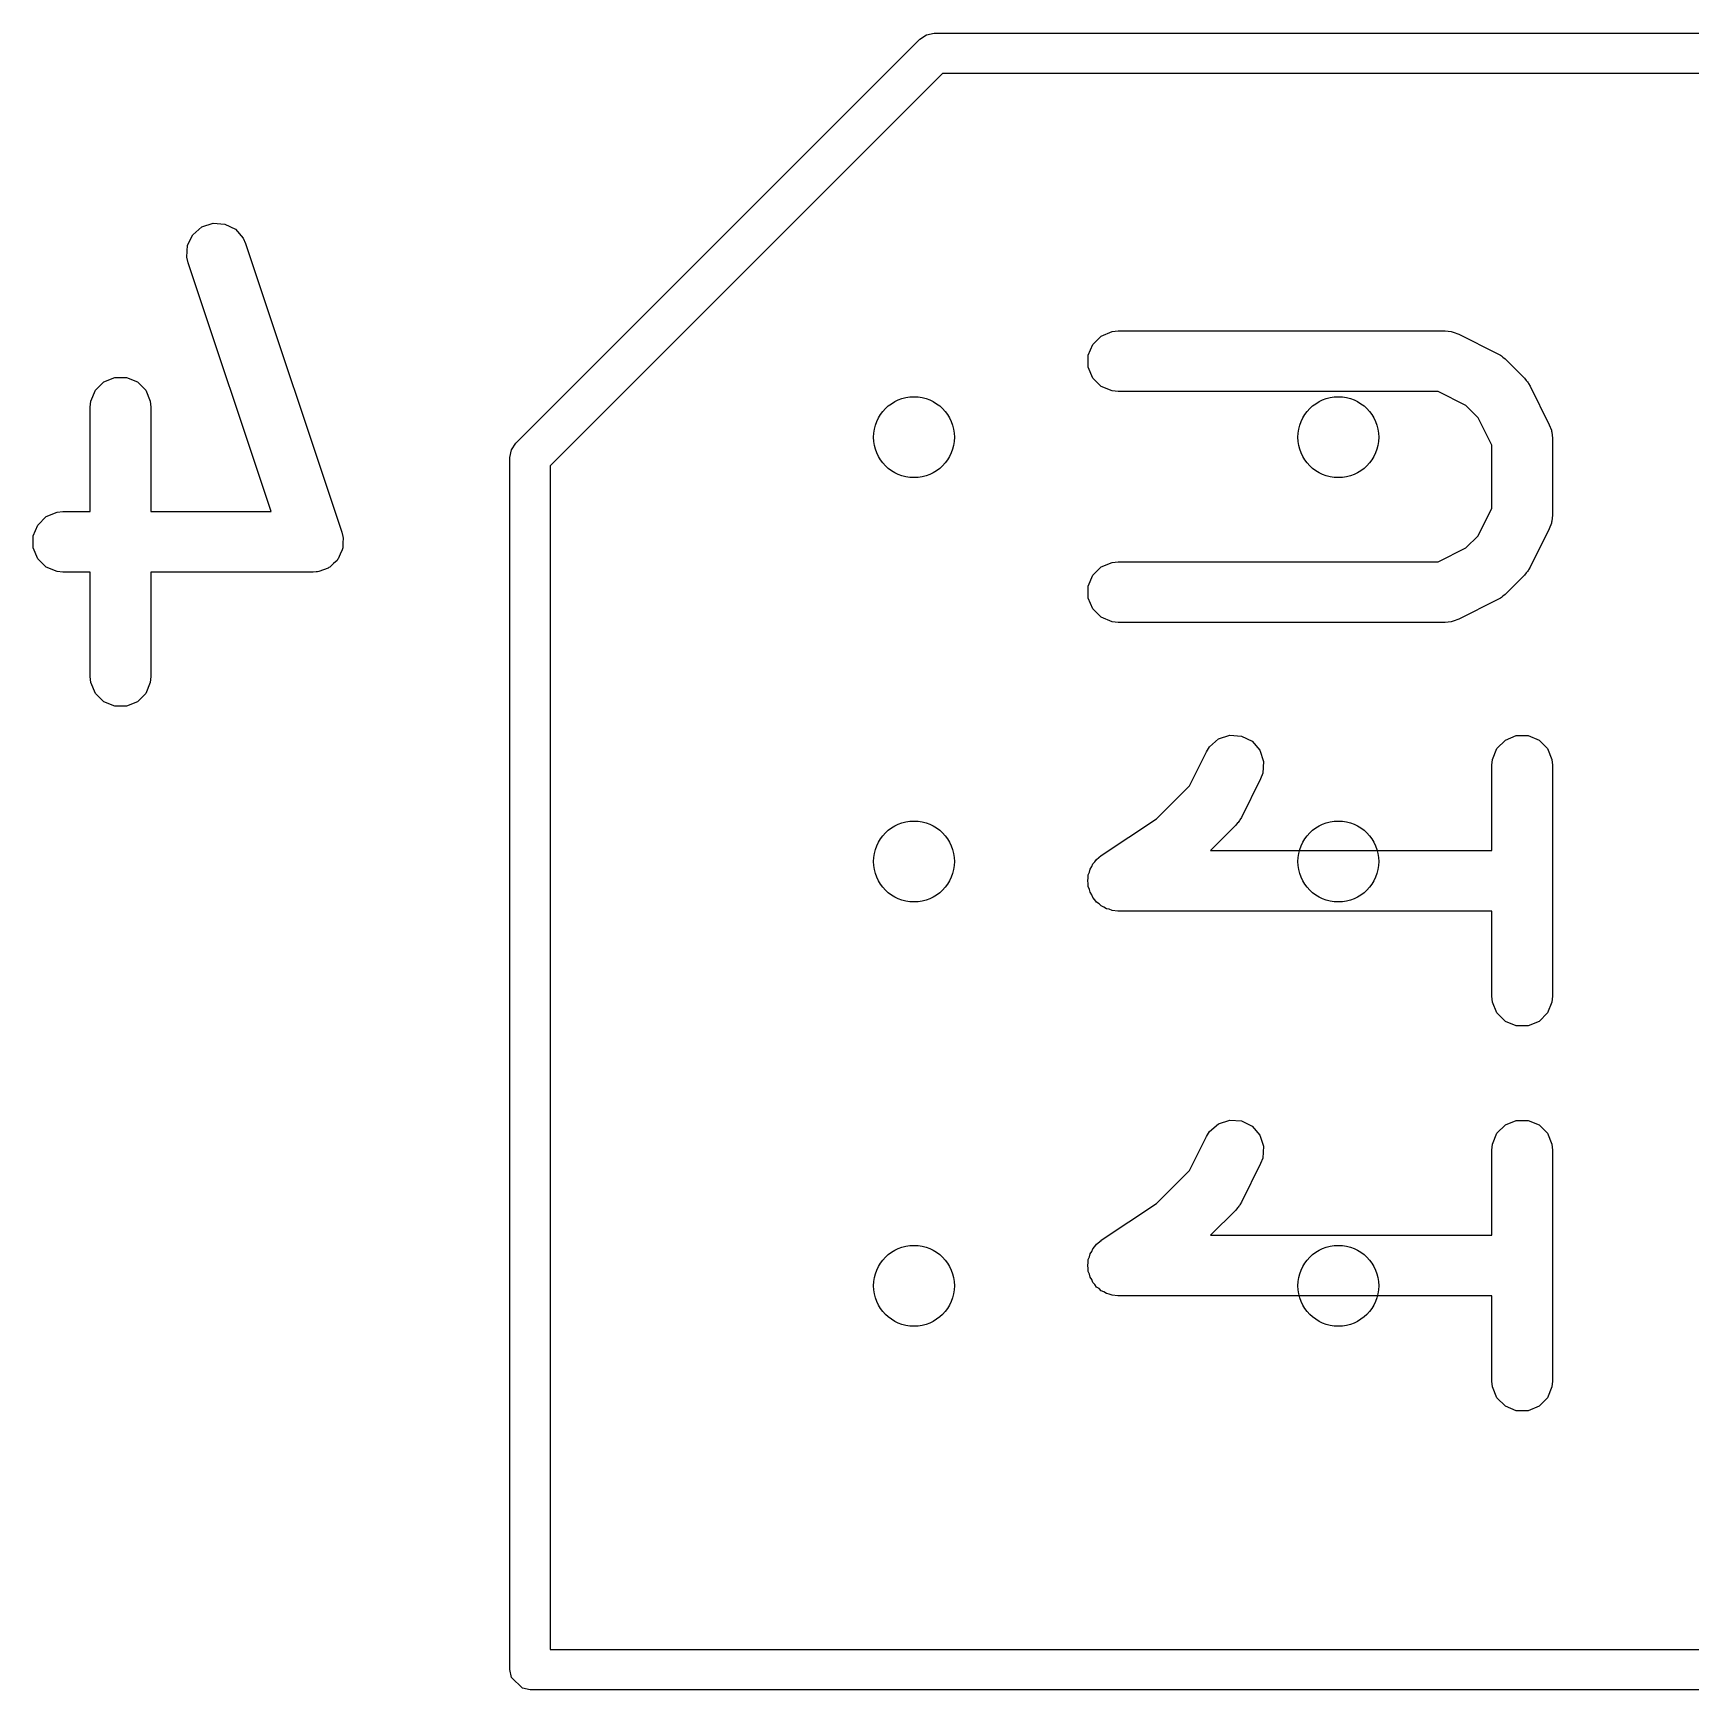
# Model space of a CAD drawing. Header units: inches. Extents: x -2.1 to 1.75, y 0.25 to 2.74.
# Drawn here: x -1.0879 to -0.9265, y 2.1206 to 2.282 of the extents above; entities that cross this region are included whole.
import ezdxf

# ---------------------------------------------------------------- set-up
doc = ezdxf.new("R2010")
doc.units = ezdxf.units.IN
doc.header["$MEASUREMENT"] = 0
doc.layers.add('BLACK', color=250, linetype='CONTINUOUS')

msp = doc.modelspace()

# ---------------------------------------------------------------- linework, layer by layer
at = {"layer": 'BLACK', "linetype": 'CONTINUOUS'}
for p, q in [((-1.00155, 2.28141), (-1.00091, 2.28184)), ((-1.00091, 2.28184), (-1.00016, 2.28199)), ((-1.00016, 2.28199), (-0.88205, 2.28199)), ((-1.04092, 2.24204), (-1.00155, 2.28141)), ((-0.99934, 2.27805), (-1.03756, 2.23983)), ((-0.88402, 2.27805), (-0.99934, 2.27805)), ((-1.07289, 2.26132), (-1.07237, 2.26235)), ((-1.07237, 2.26235), (-1.0715, 2.26311)), ((-1.0715, 2.26311), (-1.07041, 2.26347)), ((-1.07041, 2.26347), (-1.06926, 2.26339)), ((-1.06926, 2.26339), (-1.06823, 2.26288)), ((-1.06823, 2.26288), (-1.06747, 2.26201)), ((-1.07297, 2.26017), (-1.07289, 2.26132)), ((-1.06747, 2.26201), (-1.06724, 2.26148)), ((-1.06724, 2.26148), (-1.05786, 2.23336)), ((-1.07284, 2.25961), (-1.07297, 2.26017)), ((-1.06476, 2.23537), (-1.07284, 2.25961)), ((-0.98389, 2.25248), (-0.98283, 2.25292)), ((-0.98283, 2.25292), (-0.98225, 2.25298)), ((-0.98225, 2.25298), (-0.95038, 2.25298)), ((-0.95038, 2.25298), (-0.9498, 2.25292)), ((-0.9498, 2.25292), (-0.94971, 2.25288)), ((-0.94971, 2.25288), (-0.9496, 2.25287)), ((-0.9496, 2.25287), (-0.94906, 2.25266)), ((-0.94906, 2.25266), (-0.94531, 2.25079)), ((-0.98515, 2.2506), (-0.98471, 2.25166)), ((-0.98471, 2.25166), (-0.98389, 2.25248)), ((-0.98515, 2.24945), (-0.98515, 2.2506)), ((-0.98471, 2.24838), (-0.98515, 2.24945)), ((-0.94531, 2.25079), (-0.94506, 2.25063)), ((-0.94506, 2.25063), (-0.94499, 2.2506)), ((-0.94499, 2.2506), (-0.94491, 2.25054)), ((-0.94491, 2.25054), (-0.94482, 2.25048)), ((-0.94482, 2.25048), (-0.94477, 2.25042)), ((-0.94477, 2.25042), (-0.94454, 2.25024)), ((-0.94454, 2.25024), (-0.94267, 2.24836)), ((-1.08187, 2.24719), (-1.08105, 2.248)), ((-1.08105, 2.248), (-1.07999, 2.24844)), ((-1.07999, 2.24844), (-1.07884, 2.24844)), ((-1.07884, 2.24844), (-1.07777, 2.248)), ((-1.07777, 2.248), (-1.07696, 2.24719)), ((-0.98389, 2.24757), (-0.98471, 2.24838)), ((-0.94267, 2.24836), (-0.94248, 2.24814)), ((-0.94248, 2.24814), (-0.94242, 2.24808)), ((-0.94242, 2.24808), (-0.94237, 2.248)), ((-0.94237, 2.248), (-0.9423, 2.24791)), ((-0.9423, 2.24791), (-0.94227, 2.24784)), ((-0.94227, 2.24784), (-0.94211, 2.24759)), ((-1.08231, 2.24612), (-1.08187, 2.24719)), ((-1.07696, 2.24719), (-1.07652, 2.24612)), ((-0.98283, 2.24713), (-0.98389, 2.24757)), ((-0.98225, 2.24707), (-0.98283, 2.24713)), ((-0.95108, 2.24707), (-0.98225, 2.24707)), ((-0.94838, 2.24572), (-0.95108, 2.24707)), ((-0.94211, 2.24759), (-0.94024, 2.24384)), ((-1.08237, 2.24555), (-1.08231, 2.24612)), ((-1.08237, 2.23537), (-1.08237, 2.24555)), ((-1.07652, 2.24612), (-1.07646, 2.24555)), ((-1.07646, 2.24555), (-1.07646, 2.23537)), ((-0.94718, 2.24452), (-0.94838, 2.24572)), ((-0.94583, 2.24183), (-0.94718, 2.24452)), ((-0.94024, 2.24384), (-0.94003, 2.2433)), ((-0.94003, 2.2433), (-0.94003, 2.2432)), ((-0.94003, 2.2432), (-0.93999, 2.2431)), ((-0.93999, 2.2431), (-0.93993, 2.24252)), ((-1.0415, 2.24065), (-1.04135, 2.2414)), ((-1.04135, 2.2414), (-1.04092, 2.24204)), ((-0.94583, 2.23572), (-0.94583, 2.24183)), ((-0.93993, 2.24252), (-0.93993, 2.23503)), ((-1.0415, 2.12254), (-1.0415, 2.24065)), ((-1.03756, 2.23983), (-1.03756, 2.12451)), ((-1.08668, 2.23488), (-1.08561, 2.23532)), ((-1.08561, 2.23532), (-1.08504, 2.23537)), ((-1.08504, 2.23537), (-1.08237, 2.23537)), ((-1.07646, 2.23537), (-1.06476, 2.23537)), ((-0.94718, 2.23302), (-0.94583, 2.23572)), ((-0.93993, 2.23503), (-0.93999, 2.23445)), ((-1.08793, 2.233), (-1.08749, 2.23406)), ((-1.08749, 2.23406), (-1.08668, 2.23488)), ((-1.05786, 2.23336), (-1.0578, 2.23307)), ((-0.94024, 2.2337), (-0.94211, 2.22996)), ((-0.94003, 2.23425), (-0.94024, 2.2337)), ((-0.93999, 2.23445), (-0.94003, 2.23435)), ((-0.94003, 2.23435), (-0.94003, 2.23425)), ((-1.08793, 2.23185), (-1.08793, 2.233)), ((-1.08749, 2.23078), (-1.08793, 2.23185)), ((-1.05781, 2.23175), (-1.05782, 2.23164)), ((-1.05777, 2.23185), (-1.05781, 2.23175)), ((-1.0578, 2.23307), (-1.05777, 2.233)), ((-1.05777, 2.233), (-1.05777, 2.23294)), ((-1.05777, 2.23294), (-1.05774, 2.23279)), ((-1.05774, 2.23279), (-1.05777, 2.23232)), ((-1.05777, 2.23232), (-1.05777, 2.23185)), ((-0.95108, 2.23048), (-0.94838, 2.23183)), ((-0.94838, 2.23183), (-0.94718, 2.23302)), ((-1.08668, 2.22997), (-1.08749, 2.23078)), ((-1.05869, 2.2303), (-1.05903, 2.22997)), ((-1.05833, 2.23061), (-1.05869, 2.2303)), ((-1.05829, 2.23071), (-1.05833, 2.23061)), ((-1.05821, 2.23078), (-1.05829, 2.23071)), ((-1.05803, 2.23122), (-1.05821, 2.23078)), ((-1.05782, 2.23164), (-1.05803, 2.23122)), ((-0.98389, 2.22998), (-0.98283, 2.23042)), ((-0.98283, 2.23042), (-0.98225, 2.23048)), ((-0.98225, 2.23048), (-0.95108, 2.23048)), ((-1.08561, 2.22953), (-1.08668, 2.22997)), ((-1.08504, 2.22947), (-1.08561, 2.22953)), ((-1.08237, 2.22947), (-1.08504, 2.22947)), ((-1.08237, 2.2193), (-1.08237, 2.22947)), ((-1.06067, 2.22947), (-1.07646, 2.22947)), ((-1.07646, 2.22947), (-1.07646, 2.2193)), ((-1.06037, 2.2295), (-1.06067, 2.22947)), ((-1.0603, 2.22949), (-1.06037, 2.2295)), ((-1.06024, 2.22951), (-1.0603, 2.22949)), ((-1.06009, 2.22953), (-1.06024, 2.22951)), ((-1.05965, 2.22971), (-1.06009, 2.22953)), ((-1.0592, 2.22986), (-1.05965, 2.22971)), ((-1.05912, 2.22993), (-1.0592, 2.22986)), ((-1.05903, 2.22997), (-1.05912, 2.22993)), ((-0.98515, 2.2281), (-0.98471, 2.22917)), ((-0.98471, 2.22917), (-0.98389, 2.22998)), ((-0.94267, 2.22919), (-0.94454, 2.22731)), ((-0.94248, 2.22941), (-0.94267, 2.22919)), ((-0.94242, 2.22947), (-0.94248, 2.22941)), ((-0.94237, 2.22955), (-0.94242, 2.22947)), ((-0.9423, 2.22964), (-0.94237, 2.22955)), ((-0.94227, 2.22971), (-0.9423, 2.22964)), ((-0.94211, 2.22996), (-0.94227, 2.22971)), ((-0.98515, 2.22695), (-0.98515, 2.2281)), ((-0.98471, 2.22589), (-0.98515, 2.22695)), ((-0.94506, 2.22692), (-0.94531, 2.22676)), ((-0.94499, 2.22695), (-0.94506, 2.22692)), ((-0.94491, 2.22701), (-0.94499, 2.22695)), ((-0.94482, 2.22707), (-0.94491, 2.22701)), ((-0.94477, 2.22713), (-0.94482, 2.22707)), ((-0.94454, 2.22731), (-0.94477, 2.22713)), ((-0.98389, 2.22507), (-0.98471, 2.22589)), ((-0.94531, 2.22676), (-0.94906, 2.22489)), ((-0.98283, 2.22463), (-0.98389, 2.22507)), ((-0.98225, 2.22457), (-0.98283, 2.22463)), ((-0.95038, 2.22457), (-0.98225, 2.22457)), ((-0.9498, 2.22463), (-0.95038, 2.22457)), ((-0.94971, 2.22467), (-0.9498, 2.22463)), ((-0.9496, 2.22468), (-0.94971, 2.22467)), ((-0.94906, 2.22489), (-0.9496, 2.22468)), ((-1.08231, 2.21872), (-1.08237, 2.2193)), ((-1.07646, 2.2193), (-1.07652, 2.21872)), ((-1.08187, 2.21766), (-1.08231, 2.21872)), ((-1.08105, 2.21684), (-1.08187, 2.21766)), ((-1.07696, 2.21766), (-1.07777, 2.21684)), ((-1.07652, 2.21872), (-1.07696, 2.21766)), ((-1.07999, 2.2164), (-1.08105, 2.21684)), ((-1.07884, 2.2164), (-1.07999, 2.2164)), ((-1.07777, 2.21684), (-1.07884, 2.2164)), ((-0.97364, 2.21197), (-0.97334, 2.21246)), ((-0.97334, 2.21246), (-0.97246, 2.21322)), ((-0.97246, 2.21322), (-0.97137, 2.21358)), ((-0.97137, 2.21358), (-0.97022, 2.2135)), ((-0.97022, 2.2135), (-0.96919, 2.21299)), ((-0.96919, 2.21299), (-0.96844, 2.21212)), ((-0.94578, 2.21123), (-0.94534, 2.21229)), ((-0.94534, 2.21229), (-0.94452, 2.21311)), ((-0.94452, 2.21311), (-0.94346, 2.21355)), ((-0.94346, 2.21355), (-0.94231, 2.21355)), ((-0.94231, 2.21355), (-0.94124, 2.21311)), ((-0.94124, 2.21311), (-0.94043, 2.21229)), ((-0.94043, 2.21229), (-0.93999, 2.21123)), ((-0.9753, 2.20865), (-0.97364, 2.21197)), ((-0.96844, 2.21212), (-0.96807, 2.21102)), ((-0.96807, 2.21102), (-0.96815, 2.20987)), ((-0.94583, 2.21065), (-0.94578, 2.21123)), ((-0.93999, 2.21123), (-0.93993, 2.21065)), ((-0.96836, 2.20933), (-0.97024, 2.20558)), ((-0.96815, 2.20987), (-0.96836, 2.20933)), ((-0.94583, 2.20236), (-0.94583, 2.21065)), ((-0.93993, 2.21065), (-0.93993, 2.18816)), ((-0.97851, 2.20545), (-0.9753, 2.20865)), ((-0.98389, 2.20186), (-0.97851, 2.20545)), ((-0.97079, 2.20482), (-0.97325, 2.20236)), ((-0.9706, 2.20504), (-0.97079, 2.20482)), ((-0.97054, 2.20509), (-0.9706, 2.20504)), ((-0.97049, 2.20518), (-0.97054, 2.20509)), ((-0.97042, 2.20526), (-0.97049, 2.20518)), ((-0.97039, 2.20534), (-0.97042, 2.20526)), ((-0.97024, 2.20558), (-0.97039, 2.20534)), ((-0.98482, 2.20078), (-0.98471, 2.20105)), ((-0.98471, 2.20105), (-0.9845, 2.20125)), ((-0.9845, 2.20125), (-0.98434, 2.20149)), ((-0.98434, 2.20149), (-0.98389, 2.20186)), ((-0.98389, 2.20186), (-0.98389, 2.20186)), ((-0.98389, 2.20186), (-0.98389, 2.20186)), ((-0.98389, 2.20186), (-0.98389, 2.20186)), ((-0.97325, 2.20236), (-0.94583, 2.20236)), ((-0.9852, 2.19941), (-0.98515, 2.19969)), ((-0.98515, 2.19912), (-0.9852, 2.19941)), ((-0.98515, 2.19998), (-0.98504, 2.20025)), ((-0.98515, 2.19969), (-0.98515, 2.19998)), ((-0.98504, 2.20025), (-0.98498, 2.20054)), ((-0.98498, 2.20054), (-0.98482, 2.20078)), ((-0.98515, 2.19883), (-0.98515, 2.19912)), ((-0.98504, 2.19856), (-0.98515, 2.19883)), ((-0.98498, 2.19828), (-0.98504, 2.19856)), ((-0.98482, 2.19803), (-0.98498, 2.19828)), ((-0.98471, 2.19776), (-0.98482, 2.19803)), ((-0.9845, 2.19756), (-0.98471, 2.19776)), ((-0.98434, 2.19732), (-0.9845, 2.19756)), ((-0.9841, 2.19716), (-0.98434, 2.19732)), ((-0.98389, 2.19695), (-0.9841, 2.19716)), ((-0.98362, 2.19684), (-0.98389, 2.19695)), ((-0.98338, 2.19668), (-0.98362, 2.19684)), ((-0.9831, 2.19662), (-0.98338, 2.19668)), ((-0.98283, 2.19651), (-0.9831, 2.19662)), ((-0.98226, 2.19645), (-0.98283, 2.19651)), ((-0.98225, 2.19645), (-0.98226, 2.19645)), ((-0.94583, 2.19645), (-0.98225, 2.19645)), ((-0.98225, 2.19645), (-0.98225, 2.19645)), ((-0.98225, 2.19645), (-0.98225, 2.19645)), ((-0.94583, 2.18816), (-0.94583, 2.19645)), ((-0.94578, 2.18758), (-0.94583, 2.18816)), ((-0.93993, 2.18816), (-0.93999, 2.18758)), ((-0.94534, 2.18652), (-0.94578, 2.18758)), ((-0.94452, 2.1857), (-0.94534, 2.18652)), ((-0.94043, 2.18652), (-0.94124, 2.1857)), ((-0.93999, 2.18758), (-0.94043, 2.18652)), ((-0.94346, 2.18526), (-0.94452, 2.1857)), ((-0.94231, 2.18526), (-0.94346, 2.18526)), ((-0.94124, 2.1857), (-0.94231, 2.18526)), ((-0.97334, 2.17497), (-0.97246, 2.17572)), ((-0.97246, 2.17572), (-0.97137, 2.17609)), ((-0.97137, 2.17609), (-0.97022, 2.17601)), ((-0.97022, 2.17601), (-0.96919, 2.17549)), ((-0.96919, 2.17549), (-0.96844, 2.17462)), ((-0.94534, 2.1748), (-0.94452, 2.17561)), ((-0.94452, 2.17561), (-0.94346, 2.17605)), ((-0.94346, 2.17605), (-0.94231, 2.17605)), ((-0.94231, 2.17605), (-0.94124, 2.17561)), ((-0.94124, 2.17561), (-0.94043, 2.1748)), ((-0.9753, 2.17116), (-0.97364, 2.17448)), ((-0.97364, 2.17448), (-0.97334, 2.17497)), ((-0.96844, 2.17462), (-0.96807, 2.17353)), ((-0.94583, 2.17316), (-0.94578, 2.17373)), ((-0.94578, 2.17373), (-0.94534, 2.1748)), ((-0.94043, 2.1748), (-0.93999, 2.17373)), ((-0.93999, 2.17373), (-0.93993, 2.17316)), ((-0.96815, 2.17238), (-0.96836, 2.17184)), ((-0.96807, 2.17353), (-0.96815, 2.17238)), ((-0.94583, 2.16486), (-0.94583, 2.17316)), ((-0.93993, 2.17316), (-0.93993, 2.15066)), ((-0.97851, 2.16795), (-0.9753, 2.17116)), ((-0.96836, 2.17184), (-0.97024, 2.16809)), ((-0.98389, 2.16437), (-0.97851, 2.16795)), ((-0.97079, 2.16732), (-0.97325, 2.16486)), ((-0.9706, 2.16755), (-0.97079, 2.16732)), ((-0.97054, 2.1676), (-0.9706, 2.16755)), ((-0.97049, 2.16769), (-0.97054, 2.1676)), ((-0.97042, 2.16777), (-0.97049, 2.16769)), ((-0.97039, 2.16784), (-0.97042, 2.16777)), ((-0.97024, 2.16809), (-0.97039, 2.16784)), ((-0.9845, 2.16376), (-0.98434, 2.164)), ((-0.98434, 2.164), (-0.98389, 2.16436)), ((-0.98389, 2.16436), (-0.98389, 2.16437)), ((-0.98389, 2.16436), (-0.98389, 2.16436)), ((-0.98389, 2.16436), (-0.98389, 2.16436)), ((-0.97325, 2.16486), (-0.94583, 2.16486)), ((-0.98515, 2.16249), (-0.98504, 2.16276)), ((-0.98515, 2.1622), (-0.98515, 2.16249)), ((-0.98504, 2.16276), (-0.98498, 2.16304)), ((-0.98498, 2.16304), (-0.98482, 2.16328)), ((-0.98482, 2.16328), (-0.98471, 2.16355)), ((-0.98471, 2.16355), (-0.9845, 2.16376)), ((-0.9852, 2.16191), (-0.98515, 2.1622)), ((-0.98515, 2.16163), (-0.9852, 2.16191)), ((-0.98515, 2.16133), (-0.98515, 2.16163)), ((-0.98504, 2.16107), (-0.98515, 2.16133)), ((-0.98498, 2.16078), (-0.98504, 2.16107)), ((-0.98482, 2.16054), (-0.98498, 2.16078)), ((-0.98471, 2.16027), (-0.98482, 2.16054)), ((-0.9845, 2.16006), (-0.98471, 2.16027)), ((-0.98434, 2.15982), (-0.9845, 2.16006)), ((-0.9841, 2.15966), (-0.98434, 2.15982)), ((-0.98389, 2.15945), (-0.9841, 2.15966)), ((-0.98362, 2.15934), (-0.98389, 2.15945)), ((-0.98338, 2.15918), (-0.98362, 2.15934)), ((-0.9831, 2.15913), (-0.98338, 2.15918)), ((-0.98283, 2.15901), (-0.9831, 2.15913)), ((-0.98226, 2.15896), (-0.98283, 2.15901)), ((-0.98225, 2.15896), (-0.98226, 2.15896)), ((-0.94583, 2.15896), (-0.98225, 2.15896)), ((-0.98225, 2.15896), (-0.98225, 2.15896)), ((-0.98225, 2.15896), (-0.98225, 2.15896)), ((-0.94583, 2.15066), (-0.94583, 2.15896)), ((-0.94578, 2.15008), (-0.94583, 2.15066)), ((-0.94534, 2.14902), (-0.94578, 2.15008)), ((-0.93999, 2.15008), (-0.94043, 2.14902)), ((-0.93993, 2.15066), (-0.93999, 2.15008)), ((-0.94452, 2.14821), (-0.94534, 2.14902)), ((-0.94346, 2.14776), (-0.94452, 2.14821)), ((-0.94231, 2.14776), (-0.94346, 2.14776)), ((-0.94124, 2.14821), (-0.94231, 2.14776)), ((-0.94043, 2.14902), (-0.94124, 2.14821)), ((-1.03756, 2.12451), (-0.88402, 2.12451)), ((-1.04135, 2.12179), (-1.0415, 2.12254)), ((-1.04028, 2.12072), (-1.04135, 2.12179)), ((-1.03953, 2.12057), (-1.04028, 2.12072)), ((-0.88205, 2.12057), (-1.03953, 2.12057))]:
    msp.add_line(p, q, dxfattribs=at)
at = {"layer": 'BLACK'}
for centre in [(-1.00213, 2.24262), (-1.00213, 2.24262), (-0.96079, 2.24262), (-0.96079, 2.24262), (-1.00213, 2.20128), (-1.00213, 2.20128), (-0.96079, 2.20128), (-0.96079, 2.20128), (-1.00213, 2.15994), (-1.00213, 2.15994), (-0.96079, 2.15994), (-0.96079, 2.15994)]:
    msp.add_circle(centre, 0.00394, dxfattribs=at)

doc.saveas('drawing.dxf')
